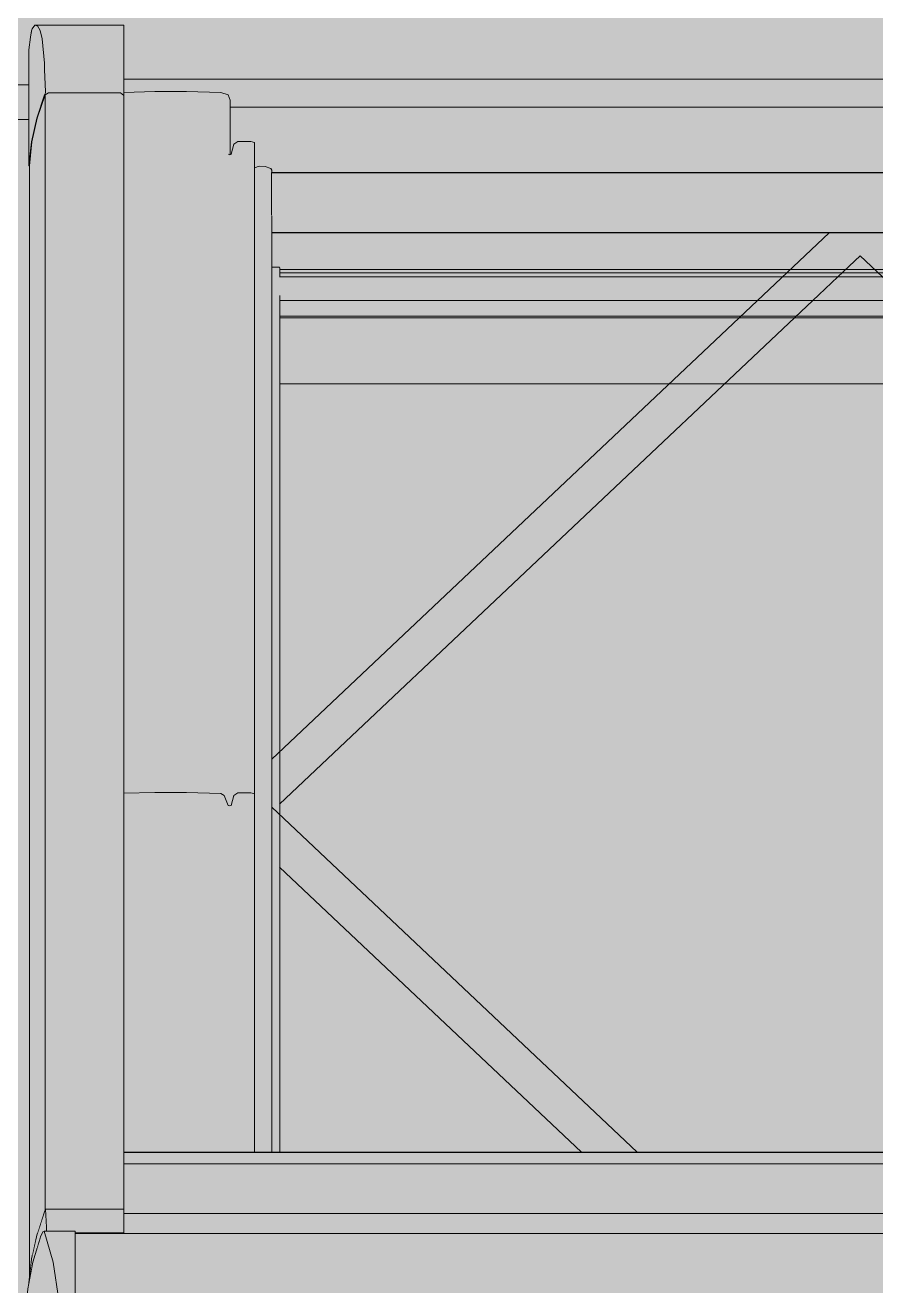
# Model space of a CAD drawing. Header units: metres. Extents: x -208 to 1512, y -277 to 123.
# Drawn here: x 842.35 to 842.785, y -23.553 to -22.907 of the extents above; entities that cross this region are included whole.
import ezdxf

# ---------------------------------------------------------------- set-up
doc = ezdxf.new("R2010")
doc.units = ezdxf.units.M
doc.header["$MEASUREMENT"] = 0
doc.linetypes.add('Wipeout_Contour', pattern=[1, 0, -1])
doc.layers.add('325 Dachfenster', color=7, linetype='Continuous')
doc.layers.add('918 Lageplan Beschriftung.x', color=7, linetype='Continuous')

# ---------------------------------------------------------------- blocks, each defined once
blk = doc.blocks.new('VELUX SlopeRoofBundle[29]_5', base_point=(825.25728, 0))
at = {"color": 254, "linetype": 'Wipeout_Contour', "lineweight": 0, "ltscale": 3370.62737}
blk.add_wipeout([(842.35158, -22.93804), (842.33728, -22.93804), (842.33728, -22.9386), (842.35158, -22.9386)], dxfattribs=at).dxf.layer = '325 Dachfenster'
at = {"color": 254, "linetype": 'Wipeout_Contour', "lineweight": 0, "ltscale": 3370.633837}
blk.add_wipeout([(842.35178, -22.99107), (842.33728, -22.99107), (842.33728, -22.99687), (842.35178, -22.99687)], dxfattribs=at).dxf.layer = '325 Dachfenster'
at = {"color": 254, "linetype": 'Wipeout_Contour', "lineweight": 0, "ltscale": 8424.334627}
blk.add_wipeout([(842.33728, -23.63298), (842.34966, -23.63298), (842.34968, -23.58469), (842.34968, -23.56872), (842.35098, -23.55481), (842.35158, -23.55166), (842.35158, -23.55165), (842.35178, -23.54976), (842.35178, -23.0149), (842.33728, -23.0149)], dxfattribs=at).dxf.layer = '325 Dachfenster'
at = {"color": 254, "linetype": 'Wipeout_Contour', "lineweight": 0, "ltscale": 3370.931746}
blk.add_wipeout([(842.40008, -23.30094), (842.40008, -23.48484), (842.41598, -23.48484), (842.41598, -23.30043)], dxfattribs=at).dxf.layer = '325 Dachfenster'
at = {"color": 254, "linetype": 'Wipeout_Contour', "lineweight": 0, "ltscale": 3371.115798}
blk.add_wipeout([(842.45358, -23.48484), (842.45438, -23.48484), (842.45438, -23.30743), (842.45358, -23.30722)], dxfattribs=at).dxf.layer = '325 Dachfenster'
at = {"color": 254, "linetype": 'Wipeout_Contour', "lineweight": 0, "ltscale": 12640.65827}
blk.add_wipeout([(842.33728, -22.93804), (842.35158, -22.93804), (842.35158, -22.92005), (842.35235, -22.91355), (842.35288, -22.91038), (842.35327, -22.90926), (842.35458, -22.90741), (842.3799, -22.90741), (842.37927, -22.88246), (842.37528, -22.88246), (842.37528, -22.88366), (842.34965, -22.88366), (842.34965, -22.88154), (842.34965, -22.87878), (842.33728, -22.87878)], dxfattribs=at).dxf.layer = '325 Dachfenster'
at = {"color": 254, "linetype": 'Wipeout_Contour', "lineweight": 0, "ltscale": 5054.998987}
blk.add_wipeout([(842.33728, -22.99107), (842.35178, -22.99107), (842.35178, -22.9796), (842.35158, -22.97946), (842.35158, -22.95572), (842.33728, -22.95572)], dxfattribs=at).dxf.layer = '325 Dachfenster'
at = {"color": 254, "linetype": 'Wipeout_Contour', "lineweight": 0, "ltscale": 3370.635138}
blk.add_wipeout([(842.35178, -22.99687), (842.33728, -22.99687), (842.33728, -23.0149), (842.35178, -23.0149)], dxfattribs=at).dxf.layer = '325 Dachfenster'
at = {"color": 254, "linetype": 'Wipeout_Contour', "lineweight": 0, "ltscale": 3371.119132}
blk.add_wipeout([(842.45518, -23.30715), (842.45438, -23.30743), (842.45438, -23.48484), (842.45518, -23.48484)], dxfattribs=at).dxf.layer = '325 Dachfenster'
at = {"color": 254, "linetype": 'Wipeout_Contour', "lineweight": 0, "ltscale": 4213.195836}
blk.add_wipeout([(842.35098, -23.55481), (842.35098, -23.71017), (842.3529, -23.70058), (842.35358, -23.69681), (842.35358, -23.54116)], dxfattribs=at).dxf.layer = '325 Dachfenster'
at = {"color": 254, "linetype": 'Wipeout_Contour', "lineweight": 0, "ltscale": 3370.360745}
blk.add_wipeout([(842.3804, -22.88246), (842.37927, -22.88246), (842.3799, -22.90741), (842.38053, -22.90741)], dxfattribs=at).dxf.layer = '325 Dachfenster'
at = {"color": 254, "linetype": 'Wipeout_Contour', "lineweight": 0, "ltscale": 3371.110788}
blk.add_wipeout([(842.45158, -23.48484), (842.45358, -23.48484), (842.45358, -23.30722), (842.45158, -23.30206)], dxfattribs=at).dxf.layer = '325 Dachfenster'
at = {"color": 254, "linetype": 'Wipeout_Contour', "lineweight": 0, "ltscale": 4213.219902}
blk.add_wipeout([(842.35358, -23.69681), (842.35657, -23.68644), (842.35768, -23.68177), (842.35768, -23.52767), (842.35358, -23.54116)], dxfattribs=at).dxf.layer = '325 Dachfenster'
at = {"color": 254, "linetype": 'Wipeout_Contour', "lineweight": 0, "ltscale": 3370.761397}
blk.add_wipeout([(842.38802, -22.88246), (842.38058, -22.88246), (842.38113, -22.90741), (842.3884, -22.90741)], dxfattribs=at).dxf.layer = '325 Dachfenster'
at = {"color": 254, "linetype": 'Wipeout_Contour', "lineweight": 0, "ltscale": 3371.102407}
blk.add_wipeout([(842.44978, -23.48484), (842.45158, -23.48484), (842.45158, -23.30206), (842.44978, -23.301)], dxfattribs=at).dxf.layer = '325 Dachfenster'
at = {"color": 254, "linetype": 'Wipeout_Contour', "lineweight": 0, "ltscale": 3371.1237}
blk.add_wipeout([(842.45518, -23.30715), (842.45518, -23.48484), (842.45648, -23.48484), (842.45648, -23.30199)], dxfattribs=at).dxf.layer = '325 Dachfenster'
at = {"color": 254, "linetype": 'Wipeout_Contour', "lineweight": 0, "ltscale": 10113.091932}
blk.add_wipeout([(842.35768, -23.68177), (842.35844, -23.67986), (842.36053, -23.67301), (842.36184, -23.66643), (842.36558, -23.63631), (842.36767, -23.60845), (842.36809, -23.58306), (842.36682, -23.56058), (842.36393, -23.5412), (842.35942, -23.52522), (842.35878, -23.5255), (842.35768, -23.52767)], dxfattribs=at).dxf.layer = '325 Dachfenster'
at = {"color": 254, "linetype": 'Wipeout_Contour', "lineweight": 0, "ltscale": 3370.737874}
blk.add_wipeout([(842.35158, -23.55166), (842.35288, -23.54483), (842.35288, -23.5394), (842.35158, -23.55165)], dxfattribs=at).dxf.layer = '325 Dachfenster'
at = {"color": 254, "linetype": 'Wipeout_Contour', "lineweight": 0, "ltscale": 3370.773124}
blk.add_wipeout([(842.38048, -22.88246), (842.38102, -22.90741), (842.38113, -22.90741), (842.38058, -22.88246)], dxfattribs=at).dxf.layer = '325 Dachfenster'
at = {"color": 254, "linetype": 'Wipeout_Contour', "lineweight": 0, "ltscale": 5058.719833}
blk.add_wipeout([(843.15416, -22.88246), (842.38802, -22.88246), (842.3884, -22.90741), (842.40008, -22.90741), (842.40008, -22.93507), (843.15416, -22.93507)], dxfattribs=at).dxf.layer = '325 Dachfenster'
at = {"color": 254, "linetype": 'Wipeout_Contour', "lineweight": 0, "ltscale": 3371.063504}
blk.add_wipeout([(842.43218, -23.48484), (842.44978, -23.48484), (842.44978, -23.301), (842.43218, -23.30043)], dxfattribs=at).dxf.layer = '325 Dachfenster'
at = {"color": 254, "linetype": 'Wipeout_Contour', "lineweight": 0, "ltscale": 3371.129818}
blk.add_wipeout([(842.45648, -23.48484), (842.45858, -23.48484), (842.45858, -23.30071), (842.45648, -23.30199)], dxfattribs=at).dxf.layer = '325 Dachfenster'
at = {"color": 254, "linetype": 'Wipeout_Contour', "lineweight": 0, "ltscale": 4213.666579}
blk.add_wipeout([(842.35288, -23.5394), (842.35288, -23.54483), (842.35358, -23.54116), (842.35558, -23.53458), (842.35558, -23.52723)], dxfattribs=at).dxf.layer = '325 Dachfenster'
at = {"color": 254, "linetype": 'Wipeout_Contour', "lineweight": 0, "ltscale": 3370.50516}
blk.add_wipeout([(842.35942, -23.52522), (842.36393, -23.5412), (842.37528, -23.5412), (842.37528, -23.52522)], dxfattribs=at).dxf.layer = '325 Dachfenster'
at = {"color": 254, "linetype": 'Wipeout_Contour', "lineweight": 0, "ltscale": 3371.444229}
blk.add_wipeout([(842.3804, -22.88246), (842.38053, -22.90741), (842.38102, -22.90741), (842.38048, -22.88246)], dxfattribs=at).dxf.layer = '325 Dachfenster'
at = {"color": 254, "linetype": 'Wipeout_Contour', "lineweight": 0, "ltscale": 3371.090784}
blk.add_wipeout([(842.45438, -22.97375), (842.45438, -23.30743), (842.45518, -23.30715), (842.45518, -22.97346)], dxfattribs=at).dxf.layer = '325 Dachfenster'
at = {"color": 254, "linetype": 'Wipeout_Contour', "lineweight": 0, "ltscale": 3370.995831}
blk.add_wipeout([(842.41598, -23.30043), (842.41598, -23.48484), (842.43218, -23.48484), (842.43218, -23.30043)], dxfattribs=at).dxf.layer = '325 Dachfenster'
at = {"color": 254, "linetype": 'Wipeout_Contour', "lineweight": 0, "ltscale": 3371.146988}
blk.add_wipeout([(842.45858, -23.48484), (842.46518, -23.48484), (842.46518, -23.30071), (842.45858, -23.30071)], dxfattribs=at).dxf.layer = '325 Dachfenster'
at = {"color": 254, "linetype": 'Wipeout_Contour', "lineweight": 0, "ltscale": 5898.028096}
blk.add_wipeout([(842.35558, -23.53458), (842.35768, -23.52767), (842.35878, -23.5255), (842.35942, -23.52522), (842.35958, -23.52522), (842.35958, -23.51528), (842.35558, -23.52723)], dxfattribs=at).dxf.layer = '325 Dachfenster'
at = {"color": 254, "linetype": 'Wipeout_Contour', "lineweight": 0, "ltscale": 3370.865143}
blk.add_wipeout([(842.37528, -23.52614), (842.37528, -23.52642), (842.40008, -23.52642), (842.40008, -23.52614)], dxfattribs=at).dxf.layer = '325 Dachfenster'
at = {"color": 254, "linetype": 'Wipeout_Contour', "lineweight": 0, "ltscale": 3370.544039}
blk.add_wipeout([(842.36393, -23.5412), (842.36682, -23.56058), (842.37528, -23.56058), (842.37528, -23.5412)], dxfattribs=at).dxf.layer = '325 Dachfenster'
at = {"color": 254, "linetype": 'Wipeout_Contour', "lineweight": 0, "ltscale": 4213.044032}
blk.add_wipeout([(842.35178, -22.97946), (842.35178, -23.54976), (842.35288, -23.5394), (842.35308, -23.5385), (842.35308, -22.96721)], dxfattribs=at).dxf.layer = '325 Dachfenster'
at = {"color": 254, "linetype": 'Wipeout_Contour', "lineweight": 0, "ltscale": 3371.081679}
blk.add_wipeout([(842.45158, -22.96834), (842.45158, -23.30206), (842.45358, -23.30722), (842.45358, -22.9735)], dxfattribs=at).dxf.layer = '325 Dachfenster'
at = {"color": 254, "linetype": 'Wipeout_Contour', "lineweight": 0, "ltscale": 3371.164068}
blk.add_wipeout([(842.46518, -23.48484), (842.46708, -23.48484), (842.46708, -23.30121), (842.46518, -23.30071)], dxfattribs=at).dxf.layer = '325 Dachfenster'
at = {"color": 254, "linetype": 'Wipeout_Contour', "lineweight": 0, "ltscale": 5056.03528}
blk.add_wipeout([(842.35958, -23.51528), (842.35958, -23.52522), (842.36048, -23.52522), (842.36048, -23.52319), (842.36011, -23.51402), (842.36003, -23.5141)], dxfattribs=at).dxf.layer = '325 Dachfenster'
at = {"color": 254, "linetype": 'Wipeout_Contour', "lineweight": 0, "ltscale": 3372.425964}
blk.add_wipeout([(843.17928, -23.54254), (842.37528, -23.54254), (842.37528, -23.56376), (843.17928, -23.56376)], dxfattribs=at).dxf.layer = '325 Dachfenster'
at = {"layer": '325 Dachfenster', "linetype": 'Continuous', "lineweight": 0, "flags": 128}
blk.add_lwpolyline([(842.35158, -23.55165), (842.35158, -23.55166)], dxfattribs=at)
at = {"color": 254, "linetype": 'Wipeout_Contour', "lineweight": 0, "ltscale": 4212.973255}
blk.add_wipeout([(842.35308, -22.96721), (842.35308, -23.5385), (842.35558, -23.52723), (842.35578, -23.52663), (842.35578, -22.95504)], dxfattribs=at).dxf.layer = '325 Dachfenster'
at = {"color": 254, "linetype": 'Wipeout_Contour', "lineweight": 0, "ltscale": 5057.344196}
blk.add_wipeout([(842.45358, -23.30722), (842.45438, -23.30743), (842.45438, -22.97375), (842.45368, -22.97356), (842.45368, -22.97353), (842.45358, -22.9735)], dxfattribs=at).dxf.layer = '325 Dachfenster'
at = {"color": 254, "linetype": 'Wipeout_Contour', "lineweight": 0, "ltscale": 3371.154948}
blk.add_wipeout([(842.46708, -22.98051), (842.46708, -23.48484), (842.46948, -23.48484), (842.46948, -22.97969)], dxfattribs=at).dxf.layer = '325 Dachfenster'
at = {"color": 254, "linetype": 'Wipeout_Contour', "lineweight": 0, "ltscale": 3370.825186}
blk.add_wipeout([(842.40008, -23.51402), (842.36011, -23.51402), (842.36048, -23.52319), (842.40008, -23.52319)], dxfattribs=at).dxf.layer = '325 Dachfenster'
at = {"color": 254, "linetype": 'Wipeout_Contour', "lineweight": 0, "ltscale": 3371.073753}
blk.add_wipeout([(842.44978, -22.96728), (842.44978, -23.301), (842.45158, -23.30206), (842.45158, -22.96834)], dxfattribs=at).dxf.layer = '325 Dachfenster'
at = {"color": 254, "linetype": 'Wipeout_Contour', "lineweight": 0, "ltscale": 3371.094705}
blk.add_wipeout([(842.45648, -22.9683), (842.45518, -22.97346), (842.45518, -23.30715), (842.45648, -23.30199)], dxfattribs=at).dxf.layer = '325 Dachfenster'
at = {"color": 254, "linetype": 'Wipeout_Contour', "lineweight": 0, "ltscale": 3371.165962}
blk.add_wipeout([(842.46948, -22.97969), (842.46948, -23.48484), (842.47258, -23.48484), (842.47258, -22.97976)], dxfattribs=at).dxf.layer = '325 Dachfenster'
at = {"color": 254, "linetype": 'Wipeout_Contour', "lineweight": 0, "ltscale": 3372.42211}
blk.add_wipeout([(842.40008, -23.51963), (843.15448, -23.51963), (843.15448, -23.51768), (842.40008, -23.51768)], dxfattribs=at).dxf.layer = '325 Dachfenster'
at = {"color": 254, "linetype": 'Wipeout_Contour', "lineweight": 0, "ltscale": 5056.505849}
blk.add_wipeout([(842.36048, -23.52319), (842.36048, -23.52522), (842.37528, -23.52522), (842.37528, -23.52614), (842.40008, -23.52614), (842.40008, -23.52319)], dxfattribs=at).dxf.layer = '325 Dachfenster'
at = {"layer": '325 Dachfenster', "linetype": 'Continuous', "lineweight": 0, "flags": 128}
for points in [[(842.45438, -23.30743), (842.45358, -23.30722)], [(842.45518, -23.30715), (842.45438, -23.30743)]]:
    blk.add_lwpolyline(points, dxfattribs=at)
at = {"color": 254, "linetype": 'Wipeout_Contour', "lineweight": 0, "ltscale": 4212.96491}
blk.add_wipeout([(842.35978, -22.94309), (842.35578, -22.95504), (842.35578, -23.52663), (842.35958, -23.51528), (842.35978, -23.51476)], dxfattribs=at).dxf.layer = '325 Dachfenster'
at = {"color": 254, "linetype": 'Wipeout_Contour', "lineweight": 0, "ltscale": 3371.034881}
blk.add_wipeout([(842.43218, -22.96671), (842.43218, -23.30043), (842.44978, -23.301), (842.44978, -22.96728)], dxfattribs=at).dxf.layer = '325 Dachfenster'
at = {"color": 254, "linetype": 'Wipeout_Contour', "lineweight": 0, "ltscale": 3371.101162}
blk.add_wipeout([(842.45648, -22.9683), (842.45648, -23.30199), (842.45858, -23.30071), (842.45858, -22.96703)], dxfattribs=at).dxf.layer = '325 Dachfenster'
at = {"color": 254, "linetype": 'Wipeout_Contour', "lineweight": 0, "ltscale": 3371.135209}
blk.add_wipeout([(842.46518, -22.96703), (842.46518, -23.30071), (842.46708, -23.30121), (842.46708, -22.96753)], dxfattribs=at).dxf.layer = '325 Dachfenster'
at = {"color": 254, "linetype": 'Wipeout_Contour', "lineweight": 0, "ltscale": 3371.177849}
blk.add_wipeout([(842.47258, -22.97976), (842.47258, -23.48484), (842.47538, -23.48484), (842.47538, -22.98089)], dxfattribs=at).dxf.layer = '325 Dachfenster'
at = {"color": 254, "linetype": 'Wipeout_Contour', "lineweight": 0, "ltscale": 3372.422348}
blk.add_wipeout([(842.40008, -23.51963), (842.40008, -23.52195), (843.15448, -23.52195), (843.15448, -23.51963)], dxfattribs=at).dxf.layer = '325 Dachfenster'
at = {"color": 254, "linetype": 'Wipeout_Contour', "lineweight": 0, "ltscale": 3372.423878}
blk.add_wipeout([(842.37528, -23.52642), (842.37528, -23.54254), (843.17928, -23.54254), (843.17928, -23.52642)], dxfattribs=at).dxf.layer = '325 Dachfenster'
at = {"layer": '325 Dachfenster', "linetype": 'Continuous', "lineweight": 0, "flags": 128}
for points in [[(842.45158, -23.30206), (842.44978, -23.301)], [(842.45358, -23.30722), (842.45158, -23.30206)], [(842.35942, -23.52522), (842.36393, -23.5412), (842.36682, -23.56058), (842.36809, -23.58306), (842.36767, -23.60845), (842.36558, -23.63631), (842.36184, -23.66643), (842.36053, -23.67301), (842.35844, -23.67986), (842.35768, -23.68177), (842.35657, -23.68644), (842.35358, -23.69681), (842.3529, -23.70058), (842.35098, -23.71017), (842.35063, -23.71373), (842.34968, -23.72236), (842.34968, -23.72554), (842.34967, -23.73587), (842.34966, -23.74464), (842.34965, -23.75199)], [(842.35878, -23.5255), (842.35768, -23.52767), (842.35358, -23.54116), (842.35098, -23.55481), (842.34968, -23.56872), (842.34968, -23.57005)], [(842.35878, -23.5255), (842.35942, -23.52522)], [(842.35942, -23.52522), (842.37528, -23.52522)], [(842.37528, -23.75199), (842.37528, -23.74464), (842.37528, -23.73587), (842.37528, -23.72554), (842.37528, -23.71373), (842.37528, -23.70058), (842.37528, -23.68644), (842.37528, -23.67986), (842.37528, -23.67301), (842.37528, -23.66643), (842.37528, -23.63631), (842.37528, -23.60845), (842.37528, -23.58306), (842.37528, -23.56058), (842.37528, -23.5412), (842.37528, -23.52522)]]:
    blk.add_lwpolyline(points, dxfattribs=at)
at = {"color": 254, "linetype": 'Wipeout_Contour', "lineweight": 0, "ltscale": 4213.219409}
blk.add_wipeout([(842.35158, -22.92005), (842.35158, -22.97946), (842.35288, -22.96721), (842.35288, -22.91038), (842.35235, -22.91355)], dxfattribs=at).dxf.layer = '325 Dachfenster'
at = {"color": 254, "linetype": 'Wipeout_Contour', "lineweight": 0, "ltscale": 3370.801479}
blk.add_wipeout([(842.39838, -22.94213), (842.36158, -22.94213), (842.36158, -23.51402), (842.39838, -23.51402)], dxfattribs=at).dxf.layer = '325 Dachfenster'
at = {"color": 254, "linetype": 'Wipeout_Contour', "lineweight": 0, "ltscale": 3370.72947}
blk.add_wipeout([(842.45358, -22.94302), (842.45158, -22.96834), (842.45358, -22.97343), (842.45458, -22.94578)], dxfattribs=at).dxf.layer = '325 Dachfenster'
at = {"color": 254, "linetype": 'Wipeout_Contour', "lineweight": 0, "ltscale": 3371.118524}
blk.add_wipeout([(842.46518, -22.96703), (842.45858, -22.96703), (842.45858, -23.30071), (842.46518, -23.30071)], dxfattribs=at).dxf.layer = '325 Dachfenster'
at = {"color": 254, "linetype": 'Wipeout_Contour', "lineweight": 0, "ltscale": 6740.692108}
blk.add_wipeout([(842.47538, -23.48484), (842.47588, -23.48484), (842.47588, -23.00499), (842.47578, -23.00472), (842.47578, -22.98287), (842.47588, -22.98287), (842.47588, -22.98174), (842.47538, -22.98089)], dxfattribs=at).dxf.layer = '325 Dachfenster'
at = {"color": 254, "linetype": 'Wipeout_Contour', "lineweight": 0, "ltscale": 3372.42288}
blk.add_wipeout([(842.40008, -23.52642), (843.15448, -23.52642), (843.15448, -23.5247), (842.40008, -23.5247)], dxfattribs=at).dxf.layer = '325 Dachfenster'
at = {"layer": '325 Dachfenster', "linetype": 'Continuous', "lineweight": 0, "flags": 128}
for points in [[(842.45858, -23.30071), (842.45648, -23.30199)], [(842.46708, -23.30121), (842.46518, -23.30071), (842.45858, -23.30071)], [(842.45648, -23.30199), (842.45518, -23.30715)]]:
    blk.add_lwpolyline(points, dxfattribs=at)
at = {"color": 254, "linetype": 'Wipeout_Contour', "lineweight": 0, "ltscale": 5056.803798}
blk.add_wipeout([(842.35978, -22.94309), (842.35978, -23.51476), (842.36003, -23.5141), (842.36011, -23.51402), (842.36158, -23.51402), (842.36158, -22.94213)], dxfattribs=at).dxf.layer = '325 Dachfenster'
at = {"color": 254, "linetype": 'Wipeout_Contour', "lineweight": 0, "ltscale": 3370.878546}
blk.add_wipeout([(842.39838, -23.51402), (842.40008, -23.51402), (842.40008, -22.94339), (842.39838, -22.94213)], dxfattribs=at).dxf.layer = '325 Dachfenster'
at = {"color": 254, "linetype": 'Wipeout_Contour', "lineweight": 0, "ltscale": 3372.363012}
blk.add_wipeout([(842.47578, -22.98287), (842.47578, -22.98308), (843.07878, -22.98308), (843.07878, -22.98287)], dxfattribs=at).dxf.layer = '325 Dachfenster'
at = {"color": 254, "linetype": 'Wipeout_Contour', "lineweight": 0, "ltscale": 3372.364416}
blk.add_wipeout([(842.47578, -22.998), (843.07878, -22.998), (843.07878, -22.99369), (842.47578, -22.99369)], dxfattribs=at).dxf.layer = '325 Dachfenster'
at = {"color": 254, "linetype": 'Wipeout_Contour', "lineweight": 0, "ltscale": 3372.365558}
blk.add_wipeout([(842.47588, -23.00578), (842.47588, -23.00684), (843.07868, -23.00684), (843.07868, -23.00578)], dxfattribs=at).dxf.layer = '325 Dachfenster'
at = {"color": 254, "linetype": 'Wipeout_Contour', "lineweight": 0, "ltscale": 2529.149724}
blk.add_wipeout([(842.47588, -23.0137), (842.47588, -23.28336), (842.76141, -23.0137)], dxfattribs=at).dxf.layer = '325 Dachfenster'
at = {"color": 254, "linetype": 'Wipeout_Contour', "lineweight": 0, "ltscale": 3372.42263}
blk.add_wipeout([(842.40008, -23.52195), (842.40008, -23.5247), (843.15448, -23.5247), (843.15448, -23.52195)], dxfattribs=at).dxf.layer = '325 Dachfenster'
at = {"layer": '325 Dachfenster', "linetype": 'Continuous', "lineweight": 0, "flags": 128}
for points in [[(842.35158, -23.55165), (842.35288, -23.5394), (842.35558, -23.52723), (842.35958, -23.51528), (842.36003, -23.5141)], [(842.36003, -23.5141), (842.36011, -23.51402)], [(842.36011, -23.51402), (842.36048, -23.52319), (842.36048, -23.52522)], [(842.37528, -23.52614), (842.40008, -23.52614)], [(842.37528, -23.52642), (843.17928, -23.52642)], [(842.40008, -23.52614), (842.40008, -23.52642)]]:
    blk.add_lwpolyline(points, dxfattribs=at)
at = {"color": 254, "linetype": 'Wipeout_Contour', "lineweight": 0, "ltscale": 3370.903128}
blk.add_wipeout([(842.40008, -22.96723), (842.40008, -23.30094), (842.41598, -23.30043), (842.41598, -22.96671)], dxfattribs=at).dxf.layer = '325 Dachfenster'
at = {"color": 254, "linetype": 'Wipeout_Contour', "lineweight": 0, "ltscale": 3372.363603}
blk.add_wipeout([(842.47578, -22.98308), (842.47578, -22.99369), (843.07878, -22.99369), (843.07878, -22.98308)], dxfattribs=at).dxf.layer = '325 Dachfenster'
at = {"color": 254, "linetype": 'Wipeout_Contour', "lineweight": 0, "ltscale": 3372.364925}
blk.add_wipeout([(842.47578, -23.00302), (843.07878, -23.00302), (843.07878, -22.998), (842.47578, -22.998)], dxfattribs=at).dxf.layer = '325 Dachfenster'
at = {"color": 254, "linetype": 'Wipeout_Contour', "lineweight": 0, "ltscale": 3372.365651}
blk.add_wipeout([(842.47588, -23.00684), (842.47588, -23.00748), (843.07868, -23.00748), (843.07868, -23.00684)], dxfattribs=at).dxf.layer = '325 Dachfenster'
at = {"color": 254, "linetype": 'Wipeout_Contour', "lineweight": 0, "ltscale": 6744.800306}
blk.add_wipeout([(842.47588, -23.28336), (842.47588, -23.3081), (842.66302, -23.48484), (842.89154, -23.48484), (843.07868, -23.3081), (843.07868, -23.28336), (842.79315, -23.0137), (842.76141, -23.0137)], dxfattribs=at).dxf.layer = '325 Dachfenster'
at = {"color": 254, "linetype": 'Wipeout_Contour', "lineweight": 0, "ltscale": 3372.42048}
blk.add_wipeout([(842.40008, -23.5023), (842.40008, -23.50579), (843.15448, -23.50579), (843.15448, -23.5023)], dxfattribs=at).dxf.layer = '325 Dachfenster'
at = {"color": 254, "linetype": 'Wipeout_Contour', "lineweight": 0, "ltscale": 3372.421306}
blk.add_wipeout([(842.40008, -23.50951), (842.40008, -23.51339), (843.15448, -23.51339), (843.15448, -23.50951)], dxfattribs=at).dxf.layer = '325 Dachfenster'
at = {"layer": '325 Dachfenster', "linetype": 'Continuous', "lineweight": 0, "flags": 128}
for points in [[(842.77728, -23.02558), (842.78873, -23.0364), (842.79847, -23.04559), (843.07471, -23.30648)], [(842.47588, -23.03145), (842.47978, -23.03145)], [(842.47978, -23.03145), (842.47998, -23.03166)], [(842.47985, -23.0364), (843.07471, -23.0364)], [(842.47998, -23.03166), (842.47998, -23.0364)], [(842.47998, -23.03251), (843.07458, -23.03251)], [(842.47998, -23.03421), (843.07458, -23.03421)], [(842.47998, -23.04842), (843.07458, -23.04842)], [(842.47998, -23.05655), (843.07458, -23.05655)], [(842.47998, -23.05733), (843.07458, -23.05733)], [(842.47998, -23.09106), (843.07458, -23.09106)]]:
    blk.add_lwpolyline(points, dxfattribs=at)
at = {"color": 254, "linetype": 'Wipeout_Contour', "lineweight": 0, "ltscale": 3370.967278}
blk.add_wipeout([(842.41598, -22.96671), (842.41598, -23.30043), (842.43218, -23.30043), (842.43218, -22.96671)], dxfattribs=at).dxf.layer = '325 Dachfenster'
at = {"color": 254, "linetype": 'Wipeout_Contour', "lineweight": 0, "ltscale": 3372.365724}
blk.add_wipeout([(842.47588, -23.00748), (842.47588, -23.00818), (843.07868, -23.00818), (843.07868, -23.00748)], dxfattribs=at).dxf.layer = '325 Dachfenster'
at = {"color": 254, "linetype": 'Wipeout_Contour', "lineweight": 0, "ltscale": 3372.366361}
blk.add_wipeout([(842.47588, -23.01363), (842.47588, -23.0137), (843.07868, -23.0137), (843.07868, -23.01363)], dxfattribs=at).dxf.layer = '325 Dachfenster'
at = {"color": 254, "linetype": 'Wipeout_Contour', "lineweight": 0, "ltscale": 2529.105695}
blk.add_wipeout([(842.66302, -23.48484), (842.47588, -23.3081), (842.47588, -23.48484)], dxfattribs=at).dxf.layer = '325 Dachfenster'
at = {"color": 254, "linetype": 'Wipeout_Contour', "lineweight": 0, "ltscale": 3372.420115}
blk.add_wipeout([(843.15448, -23.49925), (842.40008, -23.49925), (842.40008, -23.5023), (843.15448, -23.5023)], dxfattribs=at).dxf.layer = '325 Dachfenster'
at = {"color": 254, "linetype": 'Wipeout_Contour', "lineweight": 0, "ltscale": 3372.420882}
blk.add_wipeout([(842.40008, -23.50579), (842.40008, -23.50951), (843.15448, -23.50951), (843.15448, -23.50579)], dxfattribs=at).dxf.layer = '325 Dachfenster'
at = {"color": 254, "linetype": 'Wipeout_Contour', "lineweight": 0, "ltscale": 3372.421779}
blk.add_wipeout([(842.40008, -23.51616), (843.15448, -23.51616), (843.15448, -23.51522), (842.40008, -23.51522)], dxfattribs=at).dxf.layer = '325 Dachfenster'
at = {"layer": '325 Dachfenster', "linetype": 'Continuous', "lineweight": 0, "flags": 128}
for points in [[(842.77728, -23.02558), (842.76582, -23.0364), (842.75609, -23.04559), (842.47985, -23.30648)], [(842.44978, -23.301), (842.43218, -23.30043), (842.41598, -23.30043), (842.40008, -23.30094)]]:
    blk.add_lwpolyline(points, dxfattribs=at)
at = {"color": 254, "linetype": 'Wipeout_Contour', "lineweight": 0, "ltscale": 3370.883394}
blk.add_wipeout([(842.40008, -22.96723), (842.41598, -22.96671), (842.41598, -22.9414), (842.40008, -22.94191)], dxfattribs=at).dxf.layer = '325 Dachfenster'
at = {"color": 254, "linetype": 'Wipeout_Contour', "lineweight": 0, "ltscale": 3371.015148}
blk.add_wipeout([(842.44978, -22.94196), (842.43218, -22.9414), (842.43218, -22.96671), (842.44978, -22.96728)], dxfattribs=at).dxf.layer = '325 Dachfenster'
at = {"color": 254, "linetype": 'Wipeout_Contour', "lineweight": 0, "ltscale": 3372.36606}
blk.add_wipeout([(842.47588, -23.00818), (842.47588, -23.01363), (843.07868, -23.01363), (843.07868, -23.00818)], dxfattribs=at).dxf.layer = '325 Dachfenster'
at = {"color": 254, "linetype": 'Wipeout_Contour', "lineweight": 0, "ltscale": 3372.418673}
blk.add_wipeout([(842.40008, -23.48497), (842.40008, -23.49071), (843.15448, -23.49071), (843.15448, -23.48497)], dxfattribs=at).dxf.layer = '325 Dachfenster'
at = {"color": 254, "linetype": 'Wipeout_Contour', "lineweight": 0, "ltscale": 3372.419508}
blk.add_wipeout([(842.40008, -23.49649), (843.15448, -23.49649), (843.15448, -23.49418), (842.40008, -23.49418)], dxfattribs=at).dxf.layer = '325 Dachfenster'
at = {"color": 254, "linetype": 'Wipeout_Contour', "lineweight": 0, "ltscale": 3372.421614}
blk.add_wipeout([(842.40008, -23.51448), (843.15448, -23.51448), (843.15448, -23.51398), (842.40008, -23.51398)], dxfattribs=at).dxf.layer = '325 Dachfenster'
at = {"layer": '325 Dachfenster', "linetype": 'Continuous', "lineweight": 0, "flags": 128}
for points in [[(842.47588, -23.01363), (843.07868, -23.01363)], [(842.76141, -23.0137), (842.47588, -23.28336)], [(842.47588, -23.0137), (843.07868, -23.0137)]]:
    blk.add_lwpolyline(points, dxfattribs=at)
at = {"color": 254, "linetype": 'Wipeout_Contour', "lineweight": 0, "ltscale": 3370.947567}
blk.add_wipeout([(842.43218, -22.9414), (842.41598, -22.9414), (842.41598, -22.96671), (842.43218, -22.96671)], dxfattribs=at).dxf.layer = '325 Dachfenster'
at = {"color": 254, "linetype": 'Wipeout_Contour', "lineweight": 0, "ltscale": 2528.778573}
blk.add_wipeout([(842.44978, -22.96728), (842.45358, -22.94302), (842.44978, -22.94196)], dxfattribs=at).dxf.layer = '325 Dachfenster'
at = {"color": 254, "linetype": 'Wipeout_Contour', "lineweight": 0, "ltscale": 6744.732123}
blk.add_wipeout([(842.47578, -23.00387), (842.47578, -23.00472), (842.47588, -23.00499), (842.47588, -23.00578), (843.07868, -23.00578), (843.07868, -23.00499), (843.07878, -23.00472), (843.07878, -23.00387)], dxfattribs=at).dxf.layer = '325 Dachfenster'
at = {"color": 254, "linetype": 'Wipeout_Contour', "lineweight": 0, "ltscale": 3372.418341}
blk.add_wipeout([(842.40008, -23.48497), (843.15448, -23.48497), (843.15448, -23.48484), (842.40008, -23.48484)], dxfattribs=at).dxf.layer = '325 Dachfenster'
at = {"color": 254, "linetype": 'Wipeout_Contour', "lineweight": 0, "ltscale": 3372.419271}
blk.add_wipeout([(842.40008, -23.49418), (843.15448, -23.49418), (843.15448, -23.49223), (842.40008, -23.49223)], dxfattribs=at).dxf.layer = '325 Dachfenster'
at = {"color": 254, "linetype": 'Wipeout_Contour', "lineweight": 0, "ltscale": 3372.421916}
blk.add_wipeout([(842.40008, -23.51768), (843.15448, -23.51768), (843.15448, -23.51616), (842.40008, -23.51616)], dxfattribs=at).dxf.layer = '325 Dachfenster'
at = {"layer": '325 Dachfenster', "linetype": 'Continuous', "lineweight": 0, "flags": 128}
for points in [[(842.47998, -23.04587), (842.47998, -23.48484)], [(842.66302, -23.48484), (842.47588, -23.3081)], [(842.63457, -23.48484), (842.47985, -23.33872)], [(843.15448, -23.48484), (842.40008, -23.48484)]]:
    blk.add_lwpolyline(points, dxfattribs=at)
at = {"color": 254, "linetype": 'Wipeout_Contour', "lineweight": 0, "ltscale": 5899.909276}
blk.add_wipeout([(842.45358, -22.97343), (842.45361, -22.97351), (842.45368, -22.97353), (842.45368, -22.97356), (842.45438, -22.97375), (842.45458, -22.97368), (842.45458, -22.94578)], dxfattribs=at).dxf.layer = '325 Dachfenster'
at = {"color": 254, "linetype": 'Wipeout_Contour', "lineweight": 0, "ltscale": 3372.365245}
blk.add_wipeout([(842.47578, -23.00387), (843.07878, -23.00387), (843.07878, -23.00302), (842.47578, -23.00302)], dxfattribs=at).dxf.layer = '325 Dachfenster'
at = {"color": 254, "linetype": 'Wipeout_Contour', "lineweight": 0, "ltscale": 3372.419077}
blk.add_wipeout([(842.40008, -23.49071), (842.40008, -23.49223), (843.15448, -23.49223), (843.15448, -23.49071)], dxfattribs=at).dxf.layer = '325 Dachfenster'
at = {"color": 254, "linetype": 'Wipeout_Contour', "lineweight": 0, "ltscale": 3372.419791}
blk.add_wipeout([(842.40008, -23.49649), (842.40008, -23.49925), (843.15448, -23.49925), (843.15448, -23.49649)], dxfattribs=at).dxf.layer = '325 Dachfenster'
at = {"color": 254, "linetype": 'Wipeout_Contour', "lineweight": 0, "ltscale": 3372.421665}
blk.add_wipeout([(842.40008, -23.51448), (842.40008, -23.51489), (843.15448, -23.51489), (843.15448, -23.51448)], dxfattribs=at).dxf.layer = '325 Dachfenster'
at = {"layer": '325 Dachfenster', "linetype": 'Continuous', "lineweight": 0, "flags": 128}
for points in [[(842.47588, -23.00499), (842.47588, -23.48484)], [(843.15448, -23.49071), (842.40008, -23.49071)]]:
    blk.add_lwpolyline(points, dxfattribs=at)
at = {"color": 254, "linetype": 'Wipeout_Contour', "lineweight": 0, "ltscale": 2528.332529}
blk.add_wipeout([(842.44978, -22.96728), (842.45158, -22.96834), (842.45358, -22.94302)], dxfattribs=at).dxf.layer = '325 Dachfenster'
at = {"color": 254, "linetype": 'Wipeout_Contour', "lineweight": 0, "ltscale": 3372.421707}
blk.add_wipeout([(842.40008, -23.51522), (843.15448, -23.51522), (843.15448, -23.51489), (842.40008, -23.51489)], dxfattribs=at).dxf.layer = '325 Dachfenster'
at = {"color": 254, "linetype": 'Wipeout_Contour', "lineweight": 0, "ltscale": 3372.360009}
blk.add_wipeout([(842.45458, -22.94942), (842.45458, -22.96137), (843.09998, -22.96137), (843.09998, -22.94942)], dxfattribs=at).dxf.layer = '325 Dachfenster'
at = {"color": 254, "linetype": 'Wipeout_Contour', "lineweight": 0, "ltscale": 3370.120681}
blk.add_wipeout([(842.45358, -22.97343), (842.45158, -22.96834), (842.45358, -22.9735), (842.45361, -22.97351)], dxfattribs=at).dxf.layer = '325 Dachfenster'
at = {"color": 254, "linetype": 'Wipeout_Contour', "lineweight": 0, "ltscale": 3372.421571}
blk.add_wipeout([(842.40008, -23.51391), (843.15448, -23.51391), (843.15448, -23.51375), (842.40008, -23.51375)], dxfattribs=at).dxf.layer = '325 Dachfenster'
at = {"color": 254, "linetype": 'Wipeout_Contour', "lineweight": 0, "ltscale": 3372.359354}
blk.add_wipeout([(842.45458, -22.94935), (842.45458, -22.94942), (843.09998, -22.94942), (843.09998, -22.94935)], dxfattribs=at).dxf.layer = '325 Dachfenster'
at = {"color": 254, "linetype": 'Wipeout_Contour', "lineweight": 0, "ltscale": 13489.463605}
blk.add_wipeout([(842.45458, -22.96137), (842.45458, -22.97368), (842.45518, -22.97346), (842.45648, -22.9683), (842.45858, -22.96703), (842.46518, -22.96703), (842.46708, -22.96753), (842.46708, -22.97594), (843.08748, -22.97594), (843.08748, -22.96753), (843.08938, -22.96703), (843.09598, -22.96703), (843.09808, -22.9683), (843.09938, -22.97346), (843.09998, -22.97368), (843.09998, -22.96137)], dxfattribs=at).dxf.layer = '325 Dachfenster'
at = {"color": 254, "linetype": 'Wipeout_Contour', "lineweight": 0, "ltscale": 3372.421574}
blk.add_wipeout([(842.40008, -23.51391), (842.40008, -23.51398), (843.15448, -23.51398), (843.15448, -23.51391)], dxfattribs=at).dxf.layer = '325 Dachfenster'
at = {"layer": '325 Dachfenster', "linetype": 'Continuous', "lineweight": 0, "flags": 128}
for points in [[(842.45518, -22.97346), (842.45648, -22.9683)], [(842.45648, -22.9683), (842.45858, -22.96703)], [(842.45858, -22.96703), (842.46518, -22.96703), (842.46708, -22.96753)], [(842.45361, -22.97351), (842.45358, -22.97343)], [(842.45368, -22.97353), (842.45368, -22.97356)], [(842.45368, -22.97356), (842.45438, -22.97375)], [(842.45438, -22.97375), (842.45518, -22.97346)]]:
    blk.add_lwpolyline(points, dxfattribs=at)
at = {"color": 254, "linetype": 'Wipeout_Contour', "lineweight": 0, "ltscale": 13489.437914}
blk.add_wipeout([(842.40008, -22.93507), (842.40008, -22.94191), (842.41598, -22.9414), (842.43218, -22.9414), (842.44978, -22.94196), (842.45358, -22.94302), (842.45458, -22.94578), (842.45458, -22.94935), (843.09998, -22.94935), (843.09998, -22.94578), (843.10098, -22.94302), (843.10478, -22.94196), (843.12238, -22.9414), (843.13858, -22.9414), (843.15416, -22.9419), (843.15416, -22.93507)], dxfattribs=at).dxf.layer = '325 Dachfenster'
at = {"color": 254, "linetype": 'Wipeout_Contour', "lineweight": 0, "ltscale": 11803.311923}
blk.add_wipeout([(843.08748, -22.97594), (842.46708, -22.97594), (842.46708, -22.98051), (842.46948, -22.97969), (842.47258, -22.97976), (842.47538, -22.98089), (842.47588, -22.98174), (842.47588, -22.98287), (843.07868, -22.98287), (843.07868, -22.98174), (843.07918, -22.98089), (843.08198, -22.97976), (843.08508, -22.97969), (843.08748, -22.98051)], dxfattribs=at).dxf.layer = '325 Dachfenster'
at = {"color": 254, "linetype": 'Wipeout_Contour', "lineweight": 0, "ltscale": 3372.421543}
blk.add_wipeout([(842.40008, -23.51375), (843.15448, -23.51375), (843.15448, -23.51339), (842.40008, -23.51339)], dxfattribs=at).dxf.layer = '325 Dachfenster'
at = {"layer": '325 Dachfenster', "linetype": 'Continuous', "lineweight": 0, "flags": 128}
for points in [[(842.45458, -22.94578), (842.45358, -22.94302)], [(842.45458, -22.97368), (842.45458, -22.94578)], [(842.45458, -22.94935), (843.09998, -22.94935)], [(842.46708, -22.96753), (842.46708, -23.30121), (842.46708, -23.48484)], [(842.46948, -22.97969), (842.46708, -22.98051)], [(842.47258, -22.97976), (842.46948, -22.97969)], [(842.47538, -22.98089), (842.47258, -22.97976)], [(842.47588, -22.98174), (842.47538, -22.98089)], [(842.47578, -22.98287), (842.47578, -22.98308)], [(842.47578, -22.98287), (843.07878, -22.98287)], [(842.47578, -22.98308), (842.47578, -22.99369), (842.47578, -22.998), (842.47578, -23.00302), (842.47578, -23.00387), (842.47578, -23.00472)], [(842.47588, -22.98174), (842.47588, -22.98287)], [(842.36011, -23.51402), (842.40008, -23.51402)], [(842.40008, -23.52614), (842.40008, -23.52319), (842.40008, -23.51402)], [(843.15448, -23.51616), (842.40008, -23.51616)]]:
    blk.add_lwpolyline(points, dxfattribs=at)
at = {"color": 254, "linetype": 'Wipeout_Contour', "lineweight": 0, "ltscale": 11800.525822}
blk.add_wipeout([(842.35288, -22.96721), (842.35158, -22.97946), (842.35178, -22.9796), (842.35178, -22.97946), (842.35308, -22.96721), (842.35578, -22.95504), (842.35978, -22.94309), (842.36158, -22.94213), (842.39838, -22.94213), (842.40008, -22.94339), (842.40008, -22.94199), (842.36, -22.94199), (842.35958, -22.94309), (842.35558, -22.95504)], dxfattribs=at).dxf.layer = '325 Dachfenster'
at = {"layer": '325 Dachfenster', "linetype": 'Continuous', "lineweight": 0, "flags": 128}
for points in [[(842.35158, -22.97946), (842.35178, -22.9796)], [(842.35178, -22.97946), (842.35178, -23.54976)]]:
    blk.add_lwpolyline(points, dxfattribs=at)
at = {"color": 254, "linetype": 'Wipeout_Contour', "lineweight": 0, "ltscale": 5056.190862}
blk.add_wipeout([(842.35288, -22.96721), (842.35558, -22.95504), (842.35558, -22.90771), (842.35458, -22.90741), (842.35327, -22.90926), (842.35288, -22.91038)], dxfattribs=at).dxf.layer = '325 Dachfenster'
at = {"layer": '325 Dachfenster', "linetype": 'Continuous', "lineweight": 0, "flags": 128}
for points in [[(842.35158, -22.92005), (842.35158, -22.97946)], [(842.35158, -22.93804), (842.33728, -22.93804), (842.32298, -22.93804)], [(842.35158, -22.95572), (842.33728, -22.95572), (842.32298, -22.95572)]]:
    blk.add_lwpolyline(points, dxfattribs=at)
at = {"color": 254, "linetype": 'Wipeout_Contour', "lineweight": 0, "ltscale": 6741.188962}
blk.add_wipeout([(842.35558, -22.90771), (842.35558, -22.95504), (842.35958, -22.94309), (842.35958, -22.93005), (842.35946, -22.92685), (842.35825, -22.91433), (842.35728, -22.91011), (842.35588, -22.90777)], dxfattribs=at).dxf.layer = '325 Dachfenster'
at = {"color": 254, "linetype": 'Wipeout_Contour', "lineweight": 0, "ltscale": 3370.736623}
blk.add_wipeout([(842.35825, -22.91433), (842.35946, -22.92685), (842.40008, -22.92685), (842.40008, -22.91433)], dxfattribs=at).dxf.layer = '325 Dachfenster'
at = {"color": 254, "linetype": 'Wipeout_Contour', "lineweight": 0, "ltscale": 3370.739958}
blk.add_wipeout([(842.35728, -22.91011), (842.35825, -22.91433), (842.40008, -22.91433), (842.40008, -22.91011)], dxfattribs=at).dxf.layer = '325 Dachfenster'
at = {"color": 254, "linetype": 'Wipeout_Contour', "lineweight": 0, "ltscale": 4213.91411}
blk.add_wipeout([(842.35946, -22.92685), (842.35958, -22.93005), (842.36009, -22.94156), (842.40008, -22.94156), (842.40008, -22.92685)], dxfattribs=at).dxf.layer = '325 Dachfenster'
at = {"layer": '325 Dachfenster', "linetype": 'Continuous', "lineweight": 0, "flags": 128}
blk.add_lwpolyline([(842.40008, -22.93507), (843.15416, -22.93507)], dxfattribs=at)
at = {"color": 254, "linetype": 'Wipeout_Contour', "lineweight": 0, "ltscale": 4213.882513}
blk.add_wipeout([(842.35458, -22.90741), (842.35558, -22.90771), (842.35588, -22.90777), (842.40008, -22.90777), (842.40008, -22.90741)], dxfattribs=at).dxf.layer = '325 Dachfenster'
at = {"color": 254, "linetype": 'Wipeout_Contour', "lineweight": 0, "ltscale": 3370.877192}
blk.add_wipeout([(842.35958, -22.94309), (842.36, -22.94199), (842.36009, -22.94156), (842.35958, -22.93005)], dxfattribs=at).dxf.layer = '325 Dachfenster'
at = {"color": 254, "linetype": 'Wipeout_Contour', "lineweight": 0, "ltscale": 3370.727897}
blk.add_wipeout([(842.40008, -22.90777), (842.35588, -22.90777), (842.35728, -22.91011), (842.40008, -22.91011)], dxfattribs=at).dxf.layer = '325 Dachfenster'
at = {"color": 254, "linetype": 'Wipeout_Contour', "lineweight": 0, "ltscale": 3370.768118}
blk.add_wipeout([(842.36009, -22.94156), (842.36, -22.94199), (842.40008, -22.94199), (842.40008, -22.94156)], dxfattribs=at).dxf.layer = '325 Dachfenster'
at = {"layer": '325 Dachfenster', "linetype": 'Continuous', "lineweight": 0, "flags": 128}
for points in [[(842.35158, -22.92005), (842.35235, -22.91355), (842.35288, -22.91038), (842.35327, -22.90926), (842.35458, -22.90741), (842.35558, -22.90771), (842.35588, -22.90777), (842.35728, -22.91011), (842.35825, -22.91433), (842.35946, -22.92685), (842.35958, -22.93005), (842.36009, -22.94156)], [(842.35458, -22.90741), (842.40008, -22.90741)], [(842.40008, -22.94156), (842.40008, -22.92685), (842.40008, -22.91433), (842.40008, -22.91011), (842.40008, -22.90777), (842.40008, -22.90741)], [(842.36, -22.94199), (842.35958, -22.94309), (842.35558, -22.95504), (842.35288, -22.96721), (842.35158, -22.97946)], [(842.35178, -22.97946), (842.35308, -22.96721), (842.35578, -22.95504), (842.35978, -22.94309)], [(842.35978, -22.94309), (842.36158, -22.94213)], [(842.35978, -22.94309), (842.35978, -23.51476)], [(842.36, -22.94199), (842.36009, -22.94156)], [(842.36158, -22.94213), (842.39838, -22.94213)], [(842.39838, -22.94213), (842.40008, -22.94339)], [(842.45358, -22.94302), (842.44978, -22.94196), (842.43218, -22.9414), (842.41598, -22.9414), (842.40008, -22.94191)], [(842.40008, -22.94199), (842.40008, -22.94156)], [(842.40008, -22.94339), (842.40008, -22.94199)], [(842.40008, -22.94339), (842.40008, -23.51402)]]:
    blk.add_lwpolyline(points, dxfattribs=at)
blk = doc.blocks.new('Dachfläche_54_5', base_point=(843.22728, -22.1008))
at = {"layer": '325 Dachfenster', "linetype": 'Continuous', "lineweight": 0}
blk.add_blockref('VELUX SlopeRoofBundle[29]_5', (825.25728, 0), dxfattribs=at)

msp = doc.modelspace()

# ---------------------------------------------------------------- block references
at = {"layer": '325 Dachfenster', "color": 7, "linetype": 'Continuous', "lineweight": 13, "true_color": 0xf4f4f4}
msp.add_blockref('Dachfläche_54_5', (843.22728, -22.1008), dxfattribs=at)

# ---------------------------------------------------------------- next in the draw order: hatches: boundary and pattern name
at = {"layer": '918 Lageplan Beschriftung.x', "linetype": 'Continuous', "lineweight": 0, "true_color": 0x3f0000}
msp.add_hatch(color=18, dxfattribs=at).paths.add_polyline_path([(825.31141, -21.295), (830.69231, -21.295), (830.69231, -22.49), (837.59231, -22.49), (837.59231, -21.295), (844.15029, -21.295), (844.11221, -30.18), (837.77231, -30.18), (837.77231, -31.08), (834.92231, -31.08), (834.92231, -31.58), (825.32423, -31.58)])

doc.saveas('drawing.dxf')
